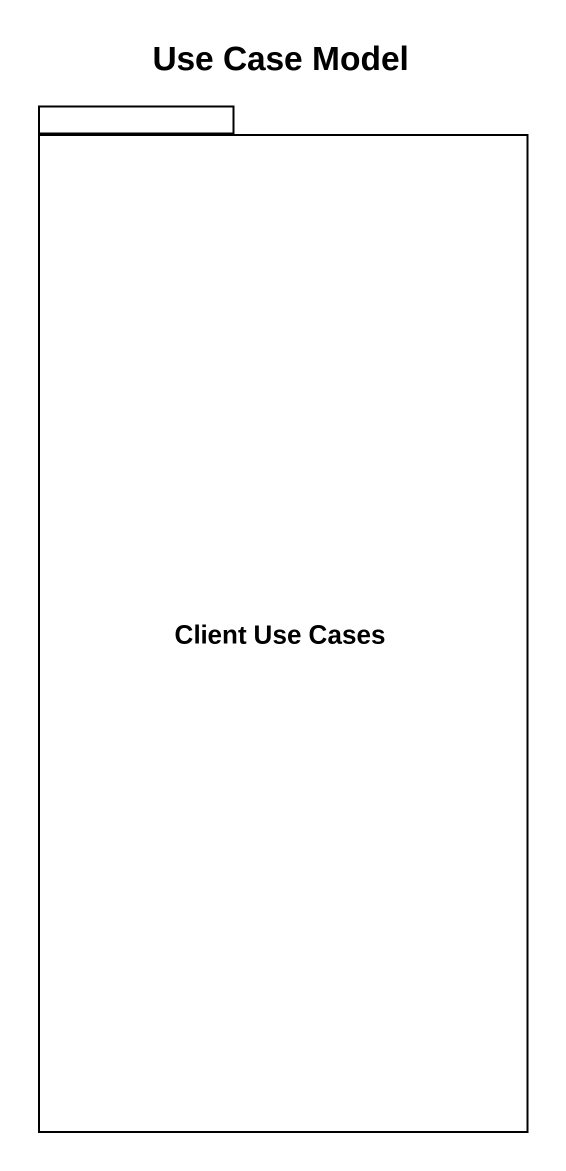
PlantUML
@startuml
title Use Case Model
package "Client Use Cases" as Client_Use_Cases {
}
@enduml
